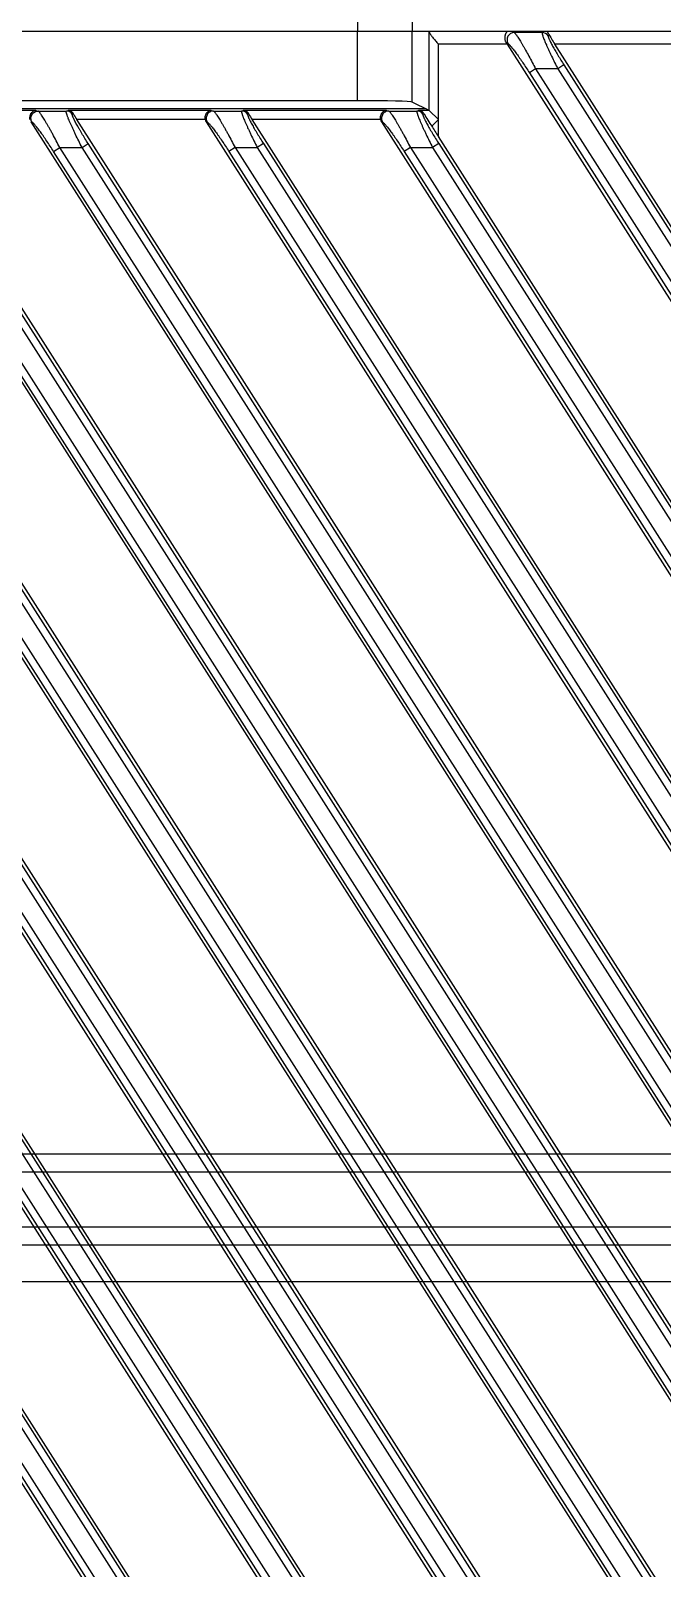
# Model space of a CAD drawing. Header units: millimetres. Extents: x 562 to 17351, y 2396 to 6995.
# Drawn here: x 13838 to 13872.6, y 4459.5 to 4543.8 of the extents above; entities that cross this region are included whole.
import ezdxf

# ---------------------------------------------------------------- set-up
doc = ezdxf.new("R2010")
doc.units = ezdxf.units.MM
doc.layers.add('02___PRT_ALL_AXES', color=7, linetype='Continuous')

# ---------------------------------------------------------------- blocks, each defined once
blk = doc.blocks.new('DTGCNV')
at = {"color": 7, "linetype": 'Continuous'}
for p, q in [((13316.618, 5010.197), (12716.618, 5010.197)), ((13233.671, 5006.4), (13233.671, 5010.197)), ((13236.667, 5006.326), (13236.667, 5010.197)), ((13237.593, 5005.862), (13237.593, 5010.16)), ((13242.142, 5010.197), (13242.25, 5010.138)), ((13243.773, 5010.138), (13242.25, 5010.138)), ((13243.806, 5010.197), (13243.773, 5010.138)), ((13244.154, 5010.035), (13244.109, 5009.954)), ((13165.029, 5009.497), (13311.536, 4779.528)), ((13311.784, 4783.233), (13167.638, 5009.497)), ((13174.633, 5009.497), (13311.536, 4794.603)), ((13241.862, 5009.497), (13238.093, 5009.497)), ((13238.093, 5004.433), (13238.093, 5009.497)), ((13241.805, 5009.585), (13241.914, 5009.526)), ((13241.862, 5009.497), (13311.536, 4900.131)), ((13251.466, 5009.497), (13244.47, 5009.497)), ((13312.208, 4903.17), (13244.47, 5009.497)), ((13166.584, 5008.146), (13310.257, 4782.624)), ((13167.805, 5008.146), (13310.257, 4784.54)), ((13168.141, 5008.36), (13310.593, 4784.754)), ((13176.188, 5008.146), (13310.257, 4797.699)), ((13177.409, 5008.146), (13310.257, 4799.615)), ((13177.745, 5008.36), (13310.593, 4799.829)), ((13243.417, 5008.146), (13243.081, 5007.932)), ((13244.637, 5008.146), (13243.417, 5008.146)), ((13243.417, 5008.146), (13310.257, 4903.227)), ((13244.973, 5008.36), (13244.637, 5008.146)), ((13244.637, 5008.146), (13310.257, 4905.143)), ((13244.973, 5008.36), (13310.593, 4905.357)), ((13166.248, 5007.932), (13309.921, 4782.41)), ((13175.852, 5007.932), (13309.921, 4797.485)), ((13243.081, 5007.932), (13309.921, 4903.013)), ((13233.671, 5006.4), (13183.566, 5006.4)), ((13237.419, 5005.95), (13179.817, 5005.95)), ((13216.044, 5005.863), (13208.2, 5005.863)), ((13216.044, 5005.863), (13216.169, 5005.836)), ((13216.169, 5005.836), (13217.713, 5005.836)), ((13217.713, 5005.836), (13217.804, 5005.863)), ((13225.648, 5005.863), (13217.804, 5005.863)), ((13218.108, 5005.668), (13218.049, 5005.65)), ((13225.648, 5005.863), (13225.773, 5005.836)), ((13225.773, 5005.836), (13227.317, 5005.836)), ((13227.317, 5005.836), (13227.408, 5005.863)), ((13235.252, 5005.863), (13227.408, 5005.863)), ((13227.713, 5005.668), (13227.653, 5005.65)), ((13235.252, 5005.863), (13235.377, 5005.836)), ((13235.377, 5005.836), (13236.921, 5005.836)), ((13237.593, 5005.863), (13236.667, 5006.326)), ((13236.921, 5005.836), (13237.012, 5005.863)), ((13237.593, 5005.863), (13237.012, 5005.863)), ((13237.317, 5005.668), (13237.257, 5005.65)), ((13238.093, 5005.363), (13237.593, 5005.862)), ((13311.784, 4798.308), (13179.875, 5005.363)), ((13186.951, 5005.237), (13312.75, 4807.772)), ((13315.271, 4807.911), (13189.48, 5005.363)), ((13196.556, 5005.237), (13315.884, 4817.929)), ((13315.918, 4821.969), (13199.084, 5005.363)), ((13206.16, 5005.237), (13315.884, 4833.005)), ((13315.918, 4837.045), (13208.688, 5005.363)), ((13215.833, 5005.222), (13215.764, 5005.237)), ((13215.764, 5005.237), (13315.884, 4848.08)), ((13225.315, 5005.363), (13218.292, 5005.363)), ((13315.918, 4852.12), (13218.292, 5005.363)), ((13225.368, 5005.237), (13225.437, 5005.222)), ((13225.368, 5005.237), (13311.536, 4869.98)), ((13234.919, 5005.363), (13227.896, 5005.363)), ((13311.784, 4873.685), (13227.896, 5005.363)), ((13234.972, 5005.237), (13235.041, 5005.222)), ((13234.972, 5005.237), (13311.536, 4885.056)), ((13237.74, 5005.01), (13238.093, 5005.363)), ((13314.011, 4809.541), (13190.094, 5004.051)), ((13314.903, 4823.216), (13199.698, 5004.051)), ((13314.903, 4838.291), (13209.302, 5004.051)), ((13218.571, 5003.836), (13218.907, 5004.051)), ((13314.903, 4853.366), (13218.907, 5004.051)), ((13228.511, 5004.051), (13228.175, 5003.836)), ((13228.511, 5004.051), (13310.593, 4875.206)), ((13238.115, 5004.051), (13237.779, 5003.836)), ((13312.208, 4888.095), (13238.093, 5004.433)), ((13238.115, 5004.051), (13310.593, 4890.282)), ((13188.202, 5003.622), (13312.118, 4809.113)), ((13188.538, 5003.836), (13312.454, 4809.327)), ((13313.675, 4809.327), (13189.758, 5003.836)), ((13314.231, 4820.871), (13197.806, 5003.622)), ((13314.567, 4821.085), (13198.142, 5003.836)), ((13314.567, 4823.001), (13199.362, 5003.836)), ((13314.231, 4835.947), (13207.41, 5003.622)), ((13314.567, 4836.161), (13207.746, 5003.836)), ((13314.567, 4838.077), (13208.966, 5003.836)), ((13217.014, 5003.622), (13217.35, 5003.836)), ((13314.231, 4851.022), (13217.014, 5003.622)), ((13217.35, 5003.836), (13218.571, 5003.836)), ((13314.567, 4851.236), (13217.35, 5003.836)), ((13314.567, 4853.152), (13218.571, 5003.836)), ((13226.954, 5003.836), (13226.618, 5003.622)), ((13226.618, 5003.622), (13309.921, 4872.862)), ((13226.954, 5003.836), (13228.175, 5003.836)), ((13226.954, 5003.836), (13310.257, 4873.076)), ((13228.175, 5003.836), (13310.257, 4874.992)), ((13236.558, 5003.836), (13236.222, 5003.622)), ((13236.222, 5003.622), (13309.921, 4887.937)), ((13236.558, 5003.836), (13237.779, 5003.836)), ((13236.558, 5003.836), (13310.257, 4888.152)), ((13237.779, 5003.836), (13310.257, 4890.068)), ((13233.671, 4676.495), (13233.671, 4672.697)), ((13236.667, 4676.569), (13236.667, 4672.697)), ((13316.618, 4672.697), (12717.118, 4672.697))]:
    blk.add_line(p, q, dxfattribs=at)
for centre, radius, start, end in [((13243.772, 5009.737), 0.402, 32.75676, 89.74324), ((13217.712, 5005.437), 0.399, 32.32072, 89.80892), ((13227.316, 5005.437), 0.399, 32.32072, 89.80891), ((13236.92, 5005.437), 0.399, 32.32072, 89.80891)]:
    blk.add_arc(centre, radius, start, end, dxfattribs=at)
for centre, major_axis, ratio, start_param, end_param in [((13237.582, 5009.497), (0, 0.7), 0.052408, -0.329, 0), ((13244.543, 5009.497), (-0.449, 0.699), 0.073624, 0.647746, 1.523567), ((13241.789, 5009.497), (-0.449, 0.699), 0.073624, -1.618026, -1.492115), ((13233.671, 5006.322), (3, 0), 0.026186, 0.05236, 1.570796), ((13218.344, 5005.363), (-0.321, 0.499), 0.073624, 0.868345, 1.523567), ((13227.948, 5005.363), (-0.321, 0.499), 0.073624, 0.868345, 1.523567), ((13237.552, 5005.363), (-0.321, 0.499), 0.073624, 0.868345, 2.307035), ((13237.592, 5005.363), (0, 0.5), 0.052408, -0.05236, -0.02618), ((13225.708, 5005.45), (0.394, -0.086), 0.992492, -2.706869, -2.364001), ((13235.312, 5005.45), (0.394, -0.086), 0.992492, -2.706869, -2.364001), ((13238.093, 5004.514), (-0.499, 0.789), 0.046753, 0.861144, 1.644612), ((13237.582, 4673.397), (0, 0.7), 0.052408, -3.141593, -2.812592)]:
    blk.add_ellipse(centre, major_axis=major_axis, ratio=ratio, start_param=start_param, end_param=end_param, dxfattribs=at)
for points, knots in [([(13237.593, 5010.16), (13237.594, 5010.156), (13237.596, 5010.148), (13237.6, 5010.136), (13237.606, 5010.123), (13237.616, 5010.102), (13237.632, 5010.075), (13237.655, 5010.04), (13237.682, 5010.002), (13237.723, 5009.947), (13237.779, 5009.874), (13237.853, 5009.784), (13237.93, 5009.69), (13238.011, 5009.594), (13238.065, 5009.53), (13238.093, 5009.497)], [0, 0, 0, 0, 0.013463, 0.028958, 0.046471, 0.065932, 0.110248, 0.160922, 0.216933, 0.277361, 0.408429, 0.549248, 0.696374, 0.84732, 1, 1, 1, 1]), ([(13241.816, 5010.197), (13241.819, 5010.197), (13241.823, 5010.197), (13241.828, 5010.196), (13241.831, 5010.195), (13241.833, 5010.193), (13241.835, 5010.19), (13241.836, 5010.186), (13241.836, 5010.182), (13241.835, 5010.177), (13241.832, 5010.17), (13241.827, 5010.161), (13241.821, 5010.15), (13241.814, 5010.138), (13241.807, 5010.125), (13241.799, 5010.111), (13241.787, 5010.089), (13241.773, 5010.059), (13241.758, 5010.02), (13241.744, 5009.975), (13241.735, 5009.927), (13241.729, 5009.874), (13241.729, 5009.818), (13241.736, 5009.759), (13241.75, 5009.699), (13241.773, 5009.64), (13241.794, 5009.603), (13241.805, 5009.585)], [0, 0, 0, 0, 0.012577, 0.017811, 0.022415, 0.026524, 0.030371, 0.038422, 0.043171, 0.048577, 0.06156, 0.077442, 0.095999, 0.116978, 0.140127, 0.165209, 0.192065, 0.250601, 0.315018, 0.384942, 0.460136, 0.540384, 0.625394, 0.714676, 0.807485, 0.902935, 1, 1, 1, 1]), ([(13242.25, 5010.138), (13242.215, 5010.138), (13242.145, 5010.127), (13242.047, 5010.085), (13241.964, 5010.018), (13241.901, 5009.931), (13241.862, 5009.832), (13241.85, 5009.725), (13241.866, 5009.62), (13241.895, 5009.555), (13241.914, 5009.526)], [0, 0, 0, 0, 0.124309, 0.249137, 0.374435, 0.5, 0.625565, 0.750863, 0.875691, 1, 1, 1, 1]), ([(13242.25, 5010.138), (13242.255, 5010.135), (13242.265, 5010.126), (13242.281, 5010.11), (13242.299, 5010.09), (13242.32, 5010.064), (13242.343, 5010.035), (13242.378, 5009.987), (13242.425, 5009.917), (13242.487, 5009.822), (13242.555, 5009.713), (13242.629, 5009.592), (13242.707, 5009.459), (13242.789, 5009.316), (13242.905, 5009.111), (13243.054, 5008.838), (13243.236, 5008.498), (13243.356, 5008.264), (13243.417, 5008.146)], [0, 0, 0, 0, 0.007664, 0.017477, 0.029447, 0.043543, 0.059716, 0.077906, 0.120046, 0.169342, 0.22513, 0.286734, 0.353486, 0.424739, 0.49987, 0.659399, 0.827544, 1, 1, 1, 1]), ([(13243.773, 5010.138), (13243.773, 5010.137), (13243.772, 5010.133), (13243.77, 5010.124), (13243.771, 5010.11), (13243.773, 5010.09), (13243.778, 5010.065), (13243.786, 5010.036), (13243.8, 5009.987), (13243.823, 5009.917), (13243.858, 5009.821), (13243.902, 5009.711), (13243.953, 5009.588), (13244.011, 5009.454), (13244.075, 5009.31), (13244.144, 5009.157), (13244.219, 5008.998), (13244.324, 5008.776), (13244.463, 5008.491), (13244.578, 5008.262), (13244.637, 5008.146)], [0, 0, 0, 0, 0.002337, 0.005141, 0.012309, 0.021692, 0.033343, 0.047262, 0.063422, 0.102249, 0.149298, 0.203902, 0.265312, 0.332745, 0.405412, 0.48254, 0.563386, 0.647245, 0.821366, 1, 1, 1, 1]), ([(13244.154, 5010.035), (13244.148, 5010.047), (13244.134, 5010.07), (13244.113, 5010.102), (13244.095, 5010.126), (13244.082, 5010.142), (13244.072, 5010.153), (13244.064, 5010.163), (13244.056, 5010.172), (13244.051, 5010.179), (13244.047, 5010.185), (13244.045, 5010.189), (13244.044, 5010.191), (13244.044, 5010.194), (13244.045, 5010.196), (13244.047, 5010.197), (13244.049, 5010.197), (13244.051, 5010.197), (13244.052, 5010.197)], [0, 0, 0, 0, 0.204317, 0.392896, 0.563403, 0.640806, 0.712092, 0.776327, 0.832529, 0.879525, 0.916233, 0.930591, 0.942394, 0.959733, 0.967501, 0.976309, 0.987004, 1, 1, 1, 1]), ([(13244.109, 5009.954), (13244.108, 5009.951), (13244.107, 5009.946), (13244.106, 5009.939), (13244.107, 5009.929), (13244.11, 5009.914), (13244.115, 5009.893), (13244.123, 5009.868), (13244.133, 5009.84), (13244.146, 5009.808), (13244.167, 5009.759), (13244.199, 5009.69), (13244.244, 5009.6), (13244.296, 5009.5), (13244.355, 5009.391), (13244.42, 5009.275), (13244.515, 5009.109), (13244.642, 5008.894), (13244.804, 5008.629), (13244.916, 5008.45), (13244.973, 5008.36)], [0, 0, 0, 0, 0.005131, 0.008428, 0.012271, 0.021684, 0.033464, 0.047622, 0.064124, 0.082905, 0.10389, 0.152077, 0.207846, 0.270293, 0.338506, 0.411613, 0.488798, 0.652475, 0.824325, 1, 1, 1, 1]), ([(13241.914, 5009.526), (13241.919, 5009.523), (13241.929, 5009.516), (13241.946, 5009.502), (13241.965, 5009.485), (13241.987, 5009.464), (13242.01, 5009.439), (13242.046, 5009.4), (13242.095, 5009.342), (13242.158, 5009.264), (13242.228, 5009.175), (13242.302, 5009.076), (13242.38, 5008.97), (13242.462, 5008.856), (13242.577, 5008.693), (13242.724, 5008.477), (13242.902, 5008.209), (13243.021, 5008.025), (13243.081, 5007.932)], [0, 0, 0, 0, 0.008615, 0.019455, 0.032505, 0.047714, 0.065009, 0.084305, 0.128526, 0.179599, 0.236742, 0.299202, 0.366274, 0.437309, 0.511707, 0.668418, 0.832402, 1, 1, 1, 1]), ([(13216.044, 5005.863), (13216.022, 5005.862), (13215.976, 5005.856), (13215.91, 5005.831), (13215.847, 5005.79), (13215.801, 5005.744), (13215.769, 5005.699), (13215.738, 5005.647), (13215.71, 5005.57), (13215.696, 5005.469), (13215.703, 5005.398), (13215.711, 5005.363)], [0, 0, 0, 0, 0.098793, 0.200838, 0.308654, 0.424788, 0.486837, 0.551839, 0.69107, 0.841979, 1, 1, 1, 1]), ([(13215.833, 5005.222), (13215.814, 5005.252), (13215.785, 5005.317), (13215.768, 5005.423), (13215.779, 5005.53), (13215.817, 5005.63), (13215.881, 5005.717), (13215.965, 5005.784), (13216.063, 5005.826), (13216.134, 5005.836), (13216.169, 5005.836)], [0, 0, 0, 0, 0.124979, 0.250157, 0.375457, 0.500747, 0.625901, 0.750834, 0.875512, 1, 1, 1, 1]), ([(13217.35, 5003.836), (13217.287, 5003.959), (13217.162, 5004.201), (13217.003, 5004.499), (13216.878, 5004.728), (13216.788, 5004.891), (13216.7, 5005.046), (13216.616, 5005.191), (13216.536, 5005.325), (13216.462, 5005.447), (13216.394, 5005.554), (13216.333, 5005.646), (13216.286, 5005.712), (13216.253, 5005.756), (13216.231, 5005.782), (13216.212, 5005.803), (13216.198, 5005.817), (13216.188, 5005.825), (13216.181, 5005.83), (13216.175, 5005.834), (13216.171, 5005.835), (13216.169, 5005.836)], [0, 0, 0, 0, 0.177831, 0.350869, 0.4341, 0.514314, 0.59087, 0.663095, 0.73029, 0.791726, 0.846656, 0.89433, 0.934024, 0.950674, 0.965095, 0.977235, 0.987066, 0.991119, 0.994609, 0.997556, 1, 1, 1, 1]), ([(13218.571, 5003.836), (13218.509, 5003.957), (13218.39, 5004.194), (13218.246, 5004.49), (13218.137, 5004.72), (13218.061, 5004.884), (13217.99, 5005.04), (13217.925, 5005.187), (13217.867, 5005.323), (13217.824, 5005.429), (13217.794, 5005.506), (13217.774, 5005.559), (13217.757, 5005.607), (13217.742, 5005.652), (13217.729, 5005.691), (13217.719, 5005.726), (13217.711, 5005.757), (13217.706, 5005.782), (13217.704, 5005.801), (13217.704, 5005.813), (13217.704, 5005.82), (13217.705, 5005.826), (13217.707, 5005.83), (13217.71, 5005.834), (13217.712, 5005.835), (13217.713, 5005.836)], [0, 0, 0, 0, 0.184726, 0.364404, 0.450654, 0.53352, 0.612205, 0.685869, 0.753643, 0.814644, 0.842334, 0.868009, 0.891573, 0.912933, 0.932009, 0.94873, 0.963045, 0.974919, 0.984358, 0.988185, 0.991438, 0.994155, 0.996399, 0.998285, 1, 1, 1, 1]), ([(13218.108, 5005.668), (13218.091, 5005.699), (13218.051, 5005.754), (13217.974, 5005.815), (13217.891, 5005.852), (13217.832, 5005.862), (13217.804, 5005.863)], [0, 0, 0, 0, 0.280934, 0.535713, 0.772708, 1, 1, 1, 1]), ([(13218.907, 5004.051), (13218.847, 5004.144), (13218.731, 5004.329), (13218.59, 5004.561), (13218.482, 5004.742), (13218.407, 5004.872), (13218.336, 5004.997), (13218.27, 5005.115), (13218.211, 5005.225), (13218.167, 5005.312), (13218.135, 5005.376), (13218.115, 5005.419), (13218.096, 5005.459), (13218.08, 5005.496), (13218.067, 5005.529), (13218.056, 5005.558), (13218.048, 5005.584), (13218.043, 5005.605), (13218.04, 5005.621), (13218.04, 5005.631), (13218.04, 5005.637), (13218.041, 5005.642), (13218.043, 5005.646), (13218.046, 5005.649), (13218.048, 5005.65), (13218.049, 5005.65)], [0, 0, 0, 0, 0.181438, 0.358605, 0.444098, 0.526615, 0.605384, 0.679551, 0.74819, 0.810312, 0.838612, 0.864901, 0.889059, 0.910969, 0.930526, 0.94764, 0.962243, 0.974296, 0.98381, 0.987648, 0.99091, 0.993649, 0.995962, 0.998006, 1, 1, 1, 1]), ([(13225.648, 5005.863), (13225.626, 5005.862), (13225.58, 5005.856), (13225.514, 5005.831), (13225.452, 5005.79), (13225.405, 5005.744), (13225.373, 5005.699), (13225.342, 5005.647), (13225.314, 5005.57), (13225.3, 5005.469), (13225.307, 5005.398), (13225.315, 5005.363)], [0, 0, 0, 0, 0.098793, 0.200838, 0.308654, 0.424788, 0.486837, 0.551839, 0.69107, 0.841979, 1, 1, 1, 1]), ([(13225.773, 5005.836), (13225.738, 5005.836), (13225.667, 5005.826), (13225.569, 5005.784), (13225.485, 5005.717), (13225.422, 5005.63), (13225.383, 5005.53), (13225.372, 5005.423), (13225.389, 5005.317), (13225.418, 5005.252), (13225.437, 5005.222)], [0, 0, 0, 0, 0.124488, 0.249166, 0.374099, 0.499253, 0.624543, 0.749843, 0.875021, 1, 1, 1, 1]), ([(13225.773, 5005.836), (13225.775, 5005.835), (13225.779, 5005.834), (13225.785, 5005.83), (13225.792, 5005.825), (13225.802, 5005.817), (13225.817, 5005.803), (13225.835, 5005.782), (13225.857, 5005.756), (13225.89, 5005.712), (13225.937, 5005.646), (13225.998, 5005.554), (13226.066, 5005.447), (13226.141, 5005.325), (13226.22, 5005.191), (13226.304, 5005.046), (13226.392, 5004.891), (13226.482, 5004.728), (13226.608, 5004.499), (13226.766, 5004.201), (13226.891, 5003.959), (13226.954, 5003.836)], [0, 0, 0, 0, 0.002443, 0.00539, 0.00888, 0.012933, 0.022763, 0.034902, 0.049322, 0.065972, 0.105666, 0.15334, 0.20827, 0.269706, 0.336901, 0.409127, 0.485683, 0.565896, 0.649126, 0.822164, 1, 1, 1, 1]), ([(13227.317, 5005.836), (13227.316, 5005.835), (13227.314, 5005.834), (13227.311, 5005.83), (13227.309, 5005.826), (13227.308, 5005.82), (13227.308, 5005.813), (13227.308, 5005.801), (13227.31, 5005.782), (13227.315, 5005.757), (13227.323, 5005.726), (13227.333, 5005.691), (13227.346, 5005.652), (13227.361, 5005.607), (13227.378, 5005.559), (13227.398, 5005.506), (13227.428, 5005.429), (13227.472, 5005.323), (13227.529, 5005.187), (13227.594, 5005.04), (13227.665, 5004.884), (13227.741, 5004.72), (13227.85, 5004.49), (13227.994, 5004.194), (13228.113, 5003.957), (13228.175, 5003.836)], [0, 0, 0, 0, 0.001715, 0.003601, 0.005845, 0.008561, 0.011814, 0.015641, 0.025078, 0.036953, 0.051266, 0.067987, 0.087062, 0.108422, 0.131985, 0.15766, 0.185349, 0.24635, 0.314125, 0.38779, 0.466476, 0.549343, 0.635595, 0.815274, 1, 1, 1, 1]), ([(13227.713, 5005.668), (13227.695, 5005.699), (13227.655, 5005.754), (13227.578, 5005.815), (13227.495, 5005.852), (13227.436, 5005.862), (13227.408, 5005.863)], [0, 0, 0, 0, 0.280934, 0.535713, 0.772708, 1, 1, 1, 1]), ([(13227.653, 5005.65), (13227.652, 5005.65), (13227.65, 5005.649), (13227.647, 5005.646), (13227.645, 5005.642), (13227.644, 5005.637), (13227.644, 5005.631), (13227.644, 5005.621), (13227.647, 5005.605), (13227.652, 5005.584), (13227.66, 5005.558), (13227.671, 5005.529), (13227.684, 5005.496), (13227.7, 5005.459), (13227.719, 5005.419), (13227.739, 5005.376), (13227.771, 5005.312), (13227.815, 5005.225), (13227.874, 5005.115), (13227.94, 5004.997), (13228.011, 5004.872), (13228.086, 5004.742), (13228.194, 5004.561), (13228.335, 5004.329), (13228.451, 5004.144), (13228.511, 5004.051)], [0, 0, 0, 0, 0.001994, 0.004038, 0.006351, 0.00909, 0.012351, 0.016189, 0.025702, 0.037754, 0.052355, 0.069469, 0.089026, 0.110935, 0.135092, 0.161381, 0.189681, 0.251803, 0.320443, 0.394611, 0.473381, 0.555899, 0.641393, 0.818563, 1, 1, 1, 1]), ([(13235.252, 5005.863), (13235.23, 5005.862), (13235.184, 5005.856), (13235.118, 5005.831), (13235.056, 5005.79), (13235.009, 5005.744), (13234.977, 5005.699), (13234.946, 5005.647), (13234.918, 5005.57), (13234.904, 5005.469), (13234.911, 5005.398), (13234.919, 5005.363)], [0, 0, 0, 0, 0.098793, 0.200838, 0.308654, 0.424788, 0.486837, 0.551839, 0.69107, 0.841979, 1, 1, 1, 1]), ([(13235.377, 5005.836), (13235.342, 5005.836), (13235.271, 5005.826), (13235.173, 5005.784), (13235.089, 5005.717), (13235.026, 5005.63), (13234.987, 5005.53), (13234.976, 5005.423), (13234.993, 5005.317), (13235.023, 5005.252), (13235.041, 5005.222)], [0, 0, 0, 0, 0.124488, 0.249166, 0.374099, 0.499253, 0.624543, 0.749843, 0.875021, 1, 1, 1, 1]), ([(13235.377, 5005.836), (13235.379, 5005.835), (13235.383, 5005.834), (13235.389, 5005.83), (13235.396, 5005.825), (13235.406, 5005.817), (13235.421, 5005.803), (13235.439, 5005.782), (13235.461, 5005.756), (13235.494, 5005.712), (13235.541, 5005.646), (13235.602, 5005.554), (13235.67, 5005.447), (13235.745, 5005.325), (13235.824, 5005.191), (13235.908, 5005.046), (13235.996, 5004.891), (13236.086, 5004.728), (13236.212, 5004.499), (13236.37, 5004.201), (13236.495, 5003.959), (13236.558, 5003.836)], [0, 0, 0, 0, 0.002443, 0.00539, 0.00888, 0.012933, 0.022763, 0.034902, 0.049322, 0.065972, 0.105666, 0.15334, 0.20827, 0.269706, 0.336901, 0.409127, 0.485683, 0.565896, 0.649126, 0.822164, 1, 1, 1, 1]), ([(13236.921, 5005.836), (13236.92, 5005.835), (13236.918, 5005.834), (13236.915, 5005.83), (13236.913, 5005.826), (13236.912, 5005.82), (13236.912, 5005.813), (13236.912, 5005.801), (13236.914, 5005.782), (13236.919, 5005.757), (13236.927, 5005.726), (13236.937, 5005.691), (13236.95, 5005.652), (13236.965, 5005.607), (13236.982, 5005.559), (13237.002, 5005.506), (13237.032, 5005.429), (13237.076, 5005.323), (13237.134, 5005.187), (13237.198, 5005.04), (13237.269, 5004.884), (13237.345, 5004.72), (13237.454, 5004.49), (13237.598, 5004.194), (13237.717, 5003.957), (13237.779, 5003.836)], [0, 0, 0, 0, 0.001715, 0.003601, 0.005845, 0.008561, 0.011814, 0.015641, 0.025078, 0.036953, 0.051266, 0.067987, 0.087062, 0.108422, 0.131985, 0.15766, 0.185349, 0.24635, 0.314125, 0.38779, 0.466476, 0.549343, 0.635595, 0.815274, 1, 1, 1, 1]), ([(13237.317, 5005.668), (13237.299, 5005.699), (13237.259, 5005.754), (13237.182, 5005.815), (13237.099, 5005.852), (13237.04, 5005.862), (13237.012, 5005.863)], [0, 0, 0, 0, 0.280934, 0.535713, 0.772708, 1, 1, 1, 1]), ([(13237.257, 5005.65), (13237.256, 5005.65), (13237.254, 5005.649), (13237.251, 5005.646), (13237.249, 5005.642), (13237.248, 5005.637), (13237.248, 5005.631), (13237.248, 5005.621), (13237.251, 5005.605), (13237.256, 5005.584), (13237.264, 5005.558), (13237.275, 5005.529), (13237.289, 5005.496), (13237.304, 5005.459), (13237.323, 5005.419), (13237.343, 5005.376), (13237.375, 5005.312), (13237.419, 5005.225), (13237.478, 5005.115), (13237.544, 5004.997), (13237.615, 5004.872), (13237.69, 5004.742), (13237.798, 5004.561), (13237.939, 5004.329), (13238.055, 5004.144), (13238.115, 5004.051)], [0, 0, 0, 0, 0.001994, 0.004038, 0.006351, 0.00909, 0.012351, 0.016189, 0.025702, 0.037754, 0.052355, 0.069469, 0.089026, 0.110935, 0.135092, 0.161381, 0.189681, 0.251803, 0.320443, 0.394611, 0.473381, 0.555899, 0.641393, 0.818563, 1, 1, 1, 1]), ([(13217.014, 5003.622), (13216.952, 5003.719), (13216.829, 5003.909), (13216.644, 5004.187), (13216.492, 5004.409), (13216.374, 5004.576), (13216.29, 5004.692), (13216.21, 5004.801), (13216.135, 5004.899), (13216.065, 5004.987), (13216.003, 5005.063), (13215.954, 5005.118), (13215.92, 5005.154), (13215.898, 5005.176), (13215.878, 5005.194), (13215.861, 5005.208), (13215.848, 5005.216), (13215.839, 5005.22), (13215.835, 5005.221), (13215.833, 5005.222)], [0, 0, 0, 0, 0.172473, 0.340944, 0.501348, 0.577147, 0.649196, 0.716815, 0.779264, 0.835746, 0.885411, 0.927388, 0.945231, 0.960846, 0.974154, 0.9851, 0.993677, 0.997107, 1, 1, 1, 1]), ([(13225.437, 5005.222), (13225.439, 5005.221), (13225.443, 5005.22), (13225.452, 5005.216), (13225.465, 5005.208), (13225.482, 5005.194), (13225.502, 5005.176), (13225.524, 5005.154), (13225.559, 5005.118), (13225.607, 5005.063), (13225.669, 5004.987), (13225.739, 5004.899), (13225.814, 5004.801), (13225.894, 5004.692), (13225.978, 5004.576), (13226.096, 5004.409), (13226.248, 5004.187), (13226.433, 5003.909), (13226.556, 5003.719), (13226.618, 5003.622)], [0, 0, 0, 0, 0.002893, 0.006322, 0.014899, 0.025845, 0.039152, 0.054766, 0.072609, 0.114587, 0.164252, 0.220735, 0.283185, 0.350804, 0.422853, 0.498652, 0.659054, 0.827524, 1, 1, 1, 1]), ([(13235.041, 5005.222), (13235.043, 5005.221), (13235.047, 5005.22), (13235.056, 5005.216), (13235.069, 5005.208), (13235.086, 5005.194), (13235.106, 5005.176), (13235.128, 5005.154), (13235.163, 5005.118), (13235.211, 5005.063), (13235.273, 5004.987), (13235.343, 5004.899), (13235.418, 5004.801), (13235.498, 5004.692), (13235.582, 5004.576), (13235.7, 5004.409), (13235.852, 5004.187), (13236.037, 5003.909), (13236.16, 5003.719), (13236.222, 5003.622)], [0, 0, 0, 0, 0.002893, 0.006322, 0.014899, 0.025845, 0.039152, 0.054766, 0.072609, 0.114587, 0.164252, 0.220735, 0.283185, 0.350804, 0.422853, 0.498652, 0.659054, 0.827524, 1, 1, 1, 1])]:
    blk.add_open_spline(points, degree=3, knots=knots, dxfattribs=at)
blk = doc.blocks.new('*U61')
blk.add_blockref('DTGCNV', (-13016.618, -4845.197))
blk = doc.blocks.new('*U62')
at = {"color": 0, "linetype": 'ByBlock', "lineweight": -2, "transparency": 16777216}
for p in [(1200, 675), (1200, 337.5)]:
    blk.add_blockref('*U61', p, dxfattribs=at)
blk = doc.blocks.new('dfx')
at = {"color": 114, "linetype": 'Continuous', "lineweight": -3, "true_color": 0x139b48}
for p, q in [((13147.482, 8801.227), (13701.482, 8801.227)), ((13147.482, 8796.227), (13701.482, 8796.227)), ((13147.482, 8794.227), (13701.482, 8794.227))]:
    blk.add_line(p, q, dxfattribs=at)
at = {"layer": '02___PRT_ALL_AXES', "color": 114, "linetype": 'Continuous', "lineweight": -3, "true_color": 0x139b48}
for p, q in [((13151.451, 8800.227), (13697.512, 8800.227)), ((13151.451, 8797.227), (13697.512, 8797.227))]:
    blk.add_line(p, q, dxfattribs=at)
blk = doc.blocks.new('*U142')
blk.add_blockref('dfx', (-13416.982, -8530.477))
blk = doc.blocks.new('*U143')
at = {"color": 0, "linetype": 'ByBlock', "lineweight": -2, "transparency": 16777216}
blk.add_blockref('*U142', (1200, 0), dxfattribs=at)

msp = doc.modelspace()

# ---------------------------------------------------------------- block references
for name, p in [('*U62', (12438.816, 4041.217)), ('*U143', (12431.316, 4211.467))]:
    msp.add_blockref(name, p)

doc.saveas('drawing.dxf')
